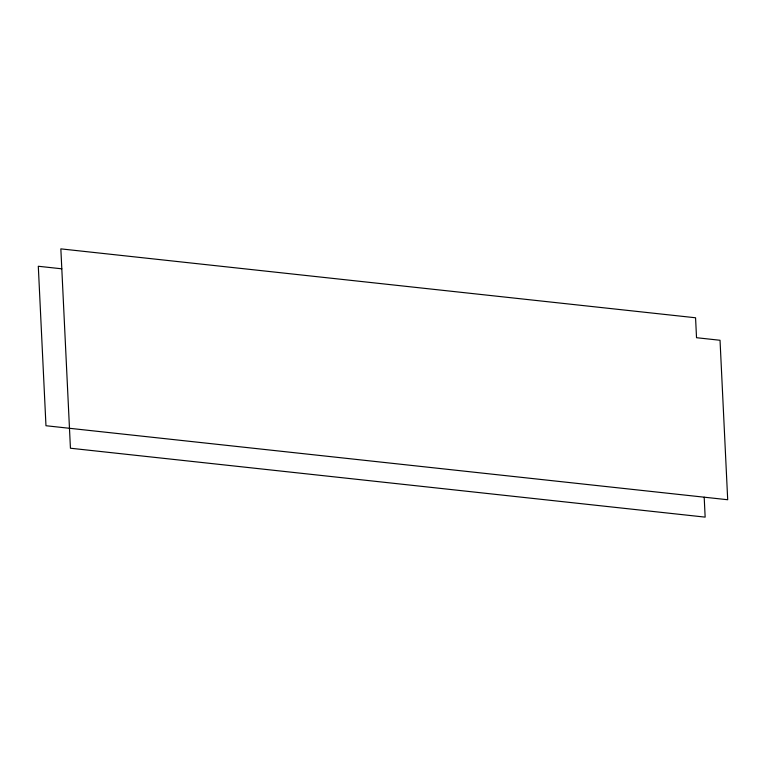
<?xml version="1.0" encoding="UTF-8"?>
<svg xmlns="http://www.w3.org/2000/svg" width="766" height="766" viewBox="0 0 766 766"><rect width="100%" height="100%" fill="white"/><g stroke="black" fill="none" stroke-linecap="round" stroke-linejoin="round"><path stroke-width="1.15" d="M61.807 268.809L38.3 266.262L45.97 425.733L727.7 499.738L720.03 340.267L696.524 337.71L695.566 317.775L60.849 248.873L70.434 448.225L705.151 517.127L704.193 497.191"/></g></svg>
